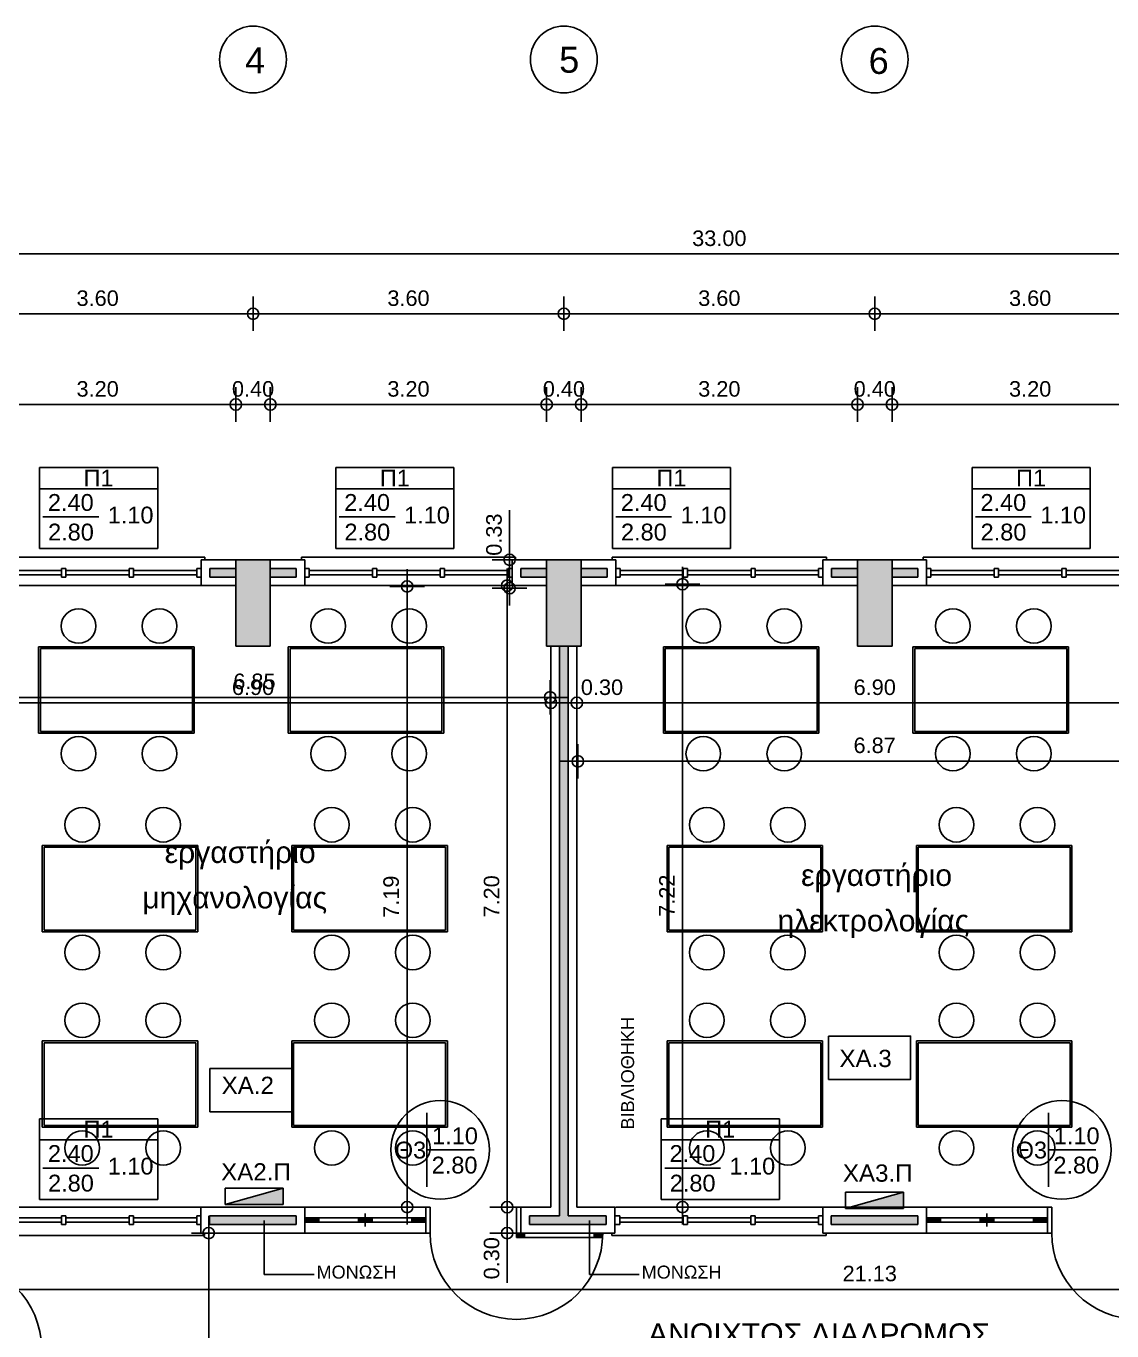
# Model space of a CAD drawing. Header units: metres. Extents: x -11 to 85, y -301 to 135.
# Drawn here: x 23.25 to 35.82, y -107.54 to -92.43 of the extents above; entities that cross this region are included whole.
import ezdxf

# ---------------------------------------------------------------- set-up
doc = ezdxf.new("R2010")
doc.units = ezdxf.units.M
doc.header["$LTSCALE"] = 0.036
doc.header["$PDMODE"] = 2
for name, color, linetype in [('arxitek aorofos', 252, 'Continuous'), ('DIMBLK', 252, 'Continuous'), ('electext', 20, 'Continuous'), ('HLEK-SYMBOL', 3, 'Continuous'), ('HLEK_FL001_SYMBOLS', 230, 'Continuous'), ('Parathira', 252, 'Continuous')]:
    doc.layers.add(name, color=color, linetype=linetype)
doc.styles.add('COMU-N', font='arial.ttf')
doc.styles.get("Standard").update_dxf_attribs({"font": 'arial.ttf'})
doc.styles.add('W4MS2', font='W4MS2.shx')
doc.dimstyles.new('CADWDOT', dxfattribs={"dimscale": 0.1, "dimtxt": 1.8, "dimasz": 0.08, "dimexe": 2, "dimexo": 0, "dimgap": 0.09, "dimtad": 0, "dimrnd": 0.001, "dimzin": 0, "dimdsep": 46, "dimtxsty": 'Standard', "dimblk1": 'ARTDIM', "dimblk2": 'ARTDIM', "dimsah": 1, "dimcen": 0.09, "dimdle": 0.05, "dimse1": 1, "dimse2": 1, "dimadec": 0, "dimazin": 0, "dimtfac": 1, "dimtmove": 0, "dimatfit": 3, "dimldrblk": 'ARTDIM', "dimfxl": 2, "dimtvp": 0.9999, "dimtolj": 1, "dimtzin": 0, "dimarcsym": 0})

# ---------------------------------------------------------------- blocks, each defined once
blk = doc.blocks.new('A$C52D13D70')
at = {"layer": 'Parathira'}
for p, q in [((-0.33, 0.04), (-0.33, -2.44)), ((-0.3, 0.04), (-0.33, 0.04)), ((-0.1, 0), (-0.2, 0)), ((-0.2, 0), (-0.2, -0.05)), ((-0.1, -0.05), (-0.1, 0)), ((0, 0), (0, -2.4)), ((-0.2, -0.05), (-0.1, -0.05)), ((-0.175, -0.05), (-0.175, -0.783)), ((-0.125, -0.05), (-0.125, -0.783)), ((-0.1, -0.783), (-0.2, -0.783)), ((-0.2, -0.783), (-0.2, -0.833)), ((-0.2, -0.833), (-0.1, -0.833)), ((-0.175, -0.833), (-0.175, -1.567)), ((-0.125, -0.833), (-0.125, -1.567)), ((-0.1, -0.833), (-0.1, -0.783)), ((-0.1, -1.567), (-0.2, -1.567)), ((-0.2, -1.567), (-0.2, -1.617)), ((-0.2, -1.617), (-0.1, -1.617)), ((-0.175, -1.617), (-0.175, -2.35)), ((-0.125, -1.617), (-0.125, -2.35)), ((-0.1, -1.617), (-0.1, -1.567)), ((-0.1, -2.35), (-0.2, -2.35)), ((-0.2, -2.35), (-0.2, -2.4)), ((-0.2, -2.4), (-0.1, -2.4)), ((-0.1, -2.4), (-0.1, -2.35)), ((-0.33, -2.44), (-0.3, -2.44))]:
    blk.add_line(p, q, dxfattribs=at)
blk = doc.blocks.new('A$C14EC32DB')
for p, q in [((0.3, 2.44), (0.33, 2.44)), ((0.33, 2.44), (0.33, -0.04)), ((0, 2.4), (0, 0)), ((0.1, 2.4), (0.1, 2.35)), ((0.1, 2.35), (0.2, 2.35)), ((0.125, 2.35), (0.125, 1.617)), ((0.175, 2.35), (0.175, 1.617)), ((0.2, 2.35), (0.2, 2.4)), ((0.1, 1.617), (0.1, 1.567)), ((0.2, 1.617), (0.1, 1.617)), ((0.1, 1.567), (0.2, 1.567)), ((0.125, 1.567), (0.125, 0.833)), ((0.175, 1.567), (0.175, 0.833)), ((0.2, 1.567), (0.2, 1.617)), ((0.1, 0.833), (0.1, 0.783)), ((0.2, 0.833), (0.1, 0.833)), ((0.1, 0.783), (0.2, 0.783)), ((0.125, 0.783), (0.125, 0.05)), ((0.175, 0.783), (0.175, 0.05)), ((0.2, 0.783), (0.2, 0.833)), ((0.1, 0.05), (0.1, 0)), ((0.2, 0.05), (0.1, 0.05)), ((0.2, 0), (0.2, 0.05)), ((0.3, -0.04), (0.33, -0.04))]:
    blk.add_line(p, q)
blk = doc.blocks.new('ARTDIM')
at = {"layer": 'DIMBLK'}
for p, q in [((0, -24.9975), (0, 24.9975)), ((-24.9975, 0), (24.9975, 0))]:
    blk.add_line(p, q, dxfattribs=at)
blk.add_circle((0, 0), 8.25, dxfattribs=at)
blk = doc.blocks.new('*D978')
at = {"layer": 'arxitek aorofos', "color": 0, "lineweight": -2}
blk.add_line((22.282, -95.757), (25.866, -95.757), dxfattribs=at)
at = {"layer": 'Defpoints', "color": 0, "transparency": 16777216}
for p in [(22.274, -92.48), (25.874, -95.757), (25.874, -95.757)]:
    blk.add_point(p, dxfattribs=at)
at = {"layer": 'arxitek aorofos', "color": 0, "lineweight": -2, "xscale": 0.008, "yscale": 0.008, "zscale": 0.008, "rotation": 180}
blk.add_blockref('ARTDIM', (22.274, -95.757), dxfattribs=at)
at = {"layer": 'arxitek aorofos', "color": 0, "lineweight": -2, "xscale": 0.008, "yscale": 0.008, "zscale": 0.008}
blk.add_blockref('ARTDIM', (25.874, -95.757), dxfattribs=at)
at = {"layer": 'arxitek aorofos', "color": 0, "insert": (24.074, -95.578), "char_height": 0.18, "attachment_point": 5}
blk.add_mtext('\\A1;3.60', dxfattribs=at)
blk = doc.blocks.new('*D979')
at = {"layer": 'arxitek aorofos', "color": 0, "lineweight": -2}
blk.add_line((25.882, -95.757), (29.466, -95.757), dxfattribs=at)
at = {"layer": 'Defpoints', "color": 0, "transparency": 16777216}
for p in [(29.474, -92.48), (25.874, -95.757), (29.474, -95.757)]:
    blk.add_point(p, dxfattribs=at)
at = {"layer": 'arxitek aorofos', "color": 0, "lineweight": -2, "xscale": 0.008, "yscale": 0.008, "zscale": 0.008, "rotation": 180}
blk.add_blockref('ARTDIM', (25.874, -95.757), dxfattribs=at)
at = {"layer": 'arxitek aorofos', "color": 0, "lineweight": -2, "xscale": 0.008, "yscale": 0.008, "zscale": 0.008}
blk.add_blockref('ARTDIM', (29.474, -95.757), dxfattribs=at)
at = {"layer": 'arxitek aorofos', "color": 0, "insert": (27.674, -95.578), "char_height": 0.18, "attachment_point": 5}
blk.add_mtext('\\A1;3.60', dxfattribs=at)
blk = doc.blocks.new('*D980')
at = {"layer": 'arxitek aorofos', "color": 0, "lineweight": -2}
blk.add_line((29.482, -95.757), (33.066, -95.757), dxfattribs=at)
at = {"layer": 'Defpoints', "color": 0, "transparency": 16777216}
for p in [(29.474, -92.48), (33.074, -92.48), (33.074, -95.757)]:
    blk.add_point(p, dxfattribs=at)
at = {"layer": 'arxitek aorofos', "color": 0, "lineweight": -2, "xscale": 0.008, "yscale": 0.008, "zscale": 0.008, "rotation": 180}
blk.add_blockref('ARTDIM', (29.474, -95.757), dxfattribs=at)
at = {"layer": 'arxitek aorofos', "color": 0, "lineweight": -2, "xscale": 0.008, "yscale": 0.008, "zscale": 0.008}
blk.add_blockref('ARTDIM', (33.074, -95.757), dxfattribs=at)
at = {"layer": 'arxitek aorofos', "color": 0, "insert": (31.274, -95.578), "char_height": 0.18, "attachment_point": 5}
blk.add_mtext('\\A1;3.60', dxfattribs=at)
blk = doc.blocks.new('*D981')
at = {"layer": 'arxitek aorofos', "color": 0, "lineweight": -2}
blk.add_line((33.082, -95.757), (36.666, -95.757), dxfattribs=at)
at = {"layer": 'Defpoints', "color": 0, "transparency": 16777216}
for p in [(33.074, -92.48), (36.674, -92.48), (36.674, -95.757)]:
    blk.add_point(p, dxfattribs=at)
at = {"layer": 'arxitek aorofos', "color": 0, "lineweight": -2, "xscale": 0.008, "yscale": 0.008, "zscale": 0.008, "rotation": 180}
blk.add_blockref('ARTDIM', (33.074, -95.757), dxfattribs=at)
at = {"layer": 'arxitek aorofos', "color": 0, "lineweight": -2, "xscale": 0.008, "yscale": 0.008, "zscale": 0.008}
blk.add_blockref('ARTDIM', (36.674, -95.757), dxfattribs=at)
at = {"layer": 'arxitek aorofos', "color": 0, "insert": (34.874, -95.578), "char_height": 0.18, "attachment_point": 5}
blk.add_mtext('\\A1;3.60', dxfattribs=at)
blk = doc.blocks.new('*D987')
at = {"layer": 'arxitek aorofos', "color": 0, "lineweight": -2}
blk.add_line((14.782, -95.064), (47.766, -95.064), dxfattribs=at)
at = {"layer": 'Defpoints', "color": 0, "transparency": 16777216}
for p in [(47.774, -95.064), (14.774, -96.246), (47.774, -96.246)]:
    blk.add_point(p, dxfattribs=at)
at = {"layer": 'arxitek aorofos', "color": 0, "lineweight": -2, "xscale": 0.008, "yscale": 0.008, "zscale": 0.008, "rotation": 180}
blk.add_blockref('ARTDIM', (14.774, -95.064), dxfattribs=at)
at = {"layer": 'arxitek aorofos', "color": 0, "lineweight": -2, "xscale": 0.008, "yscale": 0.008, "zscale": 0.008}
blk.add_blockref('ARTDIM', (47.774, -95.064), dxfattribs=at)
at = {"layer": 'arxitek aorofos', "color": 0, "insert": (31.274, -94.884), "char_height": 0.18, "attachment_point": 5}
blk.add_mtext('\\A1;33.00', dxfattribs=at)
blk = doc.blocks.new('*D991')
at = {"layer": 'arxitek aorofos', "color": 0, "lineweight": -2}
blk.add_line((22.482, -96.809), (25.666, -96.809), dxfattribs=at)
at = {"layer": 'Defpoints', "color": 0, "transparency": 16777216}
for p in [(25.674, -96.809), (22.474, -97.888), (25.674, -97.888)]:
    blk.add_point(p, dxfattribs=at)
at = {"layer": 'arxitek aorofos', "color": 0, "lineweight": -2, "xscale": 0.008, "yscale": 0.008, "zscale": 0.008, "rotation": 180}
blk.add_blockref('ARTDIM', (22.474, -96.809), dxfattribs=at)
at = {"layer": 'arxitek aorofos', "color": 0, "lineweight": -2, "xscale": 0.008, "yscale": 0.008, "zscale": 0.008}
blk.add_blockref('ARTDIM', (25.674, -96.809), dxfattribs=at)
at = {"layer": 'arxitek aorofos', "color": 0, "insert": (24.074, -96.629), "char_height": 0.18, "attachment_point": 5}
blk.add_mtext('\\A1;3.20', dxfattribs=at)
blk = doc.blocks.new('*D992')
at = {"layer": 'arxitek aorofos', "color": 0, "lineweight": -2}
blk.add_line((25.682, -96.809), (26.066, -96.809), dxfattribs=at)
at = {"layer": 'Defpoints', "color": 0, "transparency": 16777216}
for p in [(26.074, -96.809), (25.674, -97.888), (26.074, -97.888)]:
    blk.add_point(p, dxfattribs=at)
at = {"layer": 'arxitek aorofos', "color": 0, "lineweight": -2, "xscale": 0.008, "yscale": 0.008, "zscale": 0.008, "rotation": 180}
blk.add_blockref('ARTDIM', (25.674, -96.809), dxfattribs=at)
at = {"layer": 'arxitek aorofos', "color": 0, "lineweight": -2, "xscale": 0.008, "yscale": 0.008, "zscale": 0.008}
blk.add_blockref('ARTDIM', (26.074, -96.809), dxfattribs=at)
at = {"layer": 'arxitek aorofos', "color": 0, "insert": (25.874, -96.629), "char_height": 0.18, "attachment_point": 5}
blk.add_mtext('\\A1;0.40', dxfattribs=at)
blk = doc.blocks.new('*D993')
at = {"layer": 'arxitek aorofos', "color": 0, "lineweight": -2}
blk.add_line((26.082, -96.809), (29.266, -96.809), dxfattribs=at)
at = {"layer": 'Defpoints', "color": 0, "transparency": 16777216}
for p in [(29.274, -96.809), (26.074, -97.888), (29.274, -97.888)]:
    blk.add_point(p, dxfattribs=at)
at = {"layer": 'arxitek aorofos', "color": 0, "lineweight": -2, "xscale": 0.008, "yscale": 0.008, "zscale": 0.008, "rotation": 180}
blk.add_blockref('ARTDIM', (26.074, -96.809), dxfattribs=at)
at = {"layer": 'arxitek aorofos', "color": 0, "lineweight": -2, "xscale": 0.008, "yscale": 0.008, "zscale": 0.008}
blk.add_blockref('ARTDIM', (29.274, -96.809), dxfattribs=at)
at = {"layer": 'arxitek aorofos', "color": 0, "insert": (27.674, -96.629), "char_height": 0.18, "attachment_point": 5}
blk.add_mtext('\\A1;3.20', dxfattribs=at)
blk = doc.blocks.new('*D994')
at = {"layer": 'arxitek aorofos', "color": 0, "lineweight": -2}
blk.add_line((29.282, -96.809), (29.666, -96.809), dxfattribs=at)
at = {"layer": 'Defpoints', "color": 0, "transparency": 16777216}
for p in [(29.674, -96.809), (29.274, -97.888), (29.674, -97.888)]:
    blk.add_point(p, dxfattribs=at)
at = {"layer": 'arxitek aorofos', "color": 0, "lineweight": -2, "xscale": 0.008, "yscale": 0.008, "zscale": 0.008, "rotation": 180}
blk.add_blockref('ARTDIM', (29.274, -96.809), dxfattribs=at)
at = {"layer": 'arxitek aorofos', "color": 0, "lineweight": -2, "xscale": 0.008, "yscale": 0.008, "zscale": 0.008}
blk.add_blockref('ARTDIM', (29.674, -96.809), dxfattribs=at)
at = {"layer": 'arxitek aorofos', "color": 0, "insert": (29.474, -96.629), "char_height": 0.18, "attachment_point": 5}
blk.add_mtext('\\A1;0.40', dxfattribs=at)
blk = doc.blocks.new('*D995')
at = {"layer": 'arxitek aorofos', "color": 0, "lineweight": -2}
blk.add_line((29.682, -96.809), (32.866, -96.809), dxfattribs=at)
at = {"layer": 'Defpoints', "color": 0, "transparency": 16777216}
for p in [(32.874, -96.809), (29.674, -97.888), (32.874, -97.888)]:
    blk.add_point(p, dxfattribs=at)
at = {"layer": 'arxitek aorofos', "color": 0, "lineweight": -2, "xscale": 0.008, "yscale": 0.008, "zscale": 0.008, "rotation": 180}
blk.add_blockref('ARTDIM', (29.674, -96.809), dxfattribs=at)
at = {"layer": 'arxitek aorofos', "color": 0, "lineweight": -2, "xscale": 0.008, "yscale": 0.008, "zscale": 0.008}
blk.add_blockref('ARTDIM', (32.874, -96.809), dxfattribs=at)
at = {"layer": 'arxitek aorofos', "color": 0, "insert": (31.274, -96.629), "char_height": 0.18, "attachment_point": 5}
blk.add_mtext('\\A1;3.20', dxfattribs=at)
blk = doc.blocks.new('*D996')
at = {"layer": 'arxitek aorofos', "color": 0, "lineweight": -2}
blk.add_line((32.882, -96.809), (33.266, -96.809), dxfattribs=at)
at = {"layer": 'Defpoints', "color": 0, "transparency": 16777216}
for p in [(33.274, -96.809), (32.874, -97.888), (33.274, -97.888)]:
    blk.add_point(p, dxfattribs=at)
at = {"layer": 'arxitek aorofos', "color": 0, "lineweight": -2, "xscale": 0.008, "yscale": 0.008, "zscale": 0.008, "rotation": 180}
blk.add_blockref('ARTDIM', (32.874, -96.809), dxfattribs=at)
at = {"layer": 'arxitek aorofos', "color": 0, "lineweight": -2, "xscale": 0.008, "yscale": 0.008, "zscale": 0.008}
blk.add_blockref('ARTDIM', (33.274, -96.809), dxfattribs=at)
at = {"layer": 'arxitek aorofos', "color": 0, "insert": (33.074, -96.629), "char_height": 0.18, "attachment_point": 5}
blk.add_mtext('\\A1;0.40', dxfattribs=at)
blk = doc.blocks.new('*D997')
at = {"layer": 'arxitek aorofos', "color": 0, "lineweight": -2}
blk.add_line((33.282, -96.809), (36.466, -96.809), dxfattribs=at)
at = {"layer": 'Defpoints', "color": 0, "transparency": 16777216}
for p in [(36.474, -96.809), (33.274, -97.888), (36.474, -97.888)]:
    blk.add_point(p, dxfattribs=at)
at = {"layer": 'arxitek aorofos', "color": 0, "lineweight": -2, "xscale": 0.008, "yscale": 0.008, "zscale": 0.008, "rotation": 180}
blk.add_blockref('ARTDIM', (33.274, -96.809), dxfattribs=at)
at = {"layer": 'arxitek aorofos', "color": 0, "lineweight": -2, "xscale": 0.008, "yscale": 0.008, "zscale": 0.008}
blk.add_blockref('ARTDIM', (36.474, -96.809), dxfattribs=at)
at = {"layer": 'arxitek aorofos', "color": 0, "insert": (34.874, -96.629), "char_height": 0.18, "attachment_point": 5}
blk.add_mtext('\\A1;3.20', dxfattribs=at)
blk = doc.blocks.new('*D1089')
at = {"layer": 'arxitek aorofos', "color": 0, "lineweight": -2}
blk.add_line((22.432, -100.265), (29.316, -100.265), dxfattribs=at)
at = {"layer": 'Defpoints', "color": 0, "transparency": 16777216}
for p in [(22.424, -99.607), (29.324, -99.607), (29.324, -100.265)]:
    blk.add_point(p, dxfattribs=at)
at = {"layer": 'arxitek aorofos', "color": 0, "lineweight": -2, "xscale": 0.008, "yscale": 0.008, "zscale": 0.008, "rotation": 180}
blk.add_blockref('ARTDIM', (22.424, -100.265), dxfattribs=at)
at = {"layer": 'arxitek aorofos', "color": 0, "lineweight": -2, "xscale": 0.008, "yscale": 0.008, "zscale": 0.008}
blk.add_blockref('ARTDIM', (29.324, -100.265), dxfattribs=at)
at = {"layer": 'arxitek aorofos', "color": 0, "insert": (25.874, -100.085), "char_height": 0.18, "attachment_point": 5}
blk.add_mtext('\\A1;6.90', dxfattribs=at)
blk = doc.blocks.new('*D1090')
at = {"layer": 'arxitek aorofos', "color": 0, "lineweight": -2}
for p, q in [((29.332, -100.265), (29.616, -100.265)), ((29.624, -100.265), (30.198, -100.265))]:
    blk.add_line(p, q, dxfattribs=at)
at = {"layer": 'Defpoints', "color": 0, "transparency": 16777216}
for p in [(29.324, -99.607), (29.624, -99.607), (29.624, -100.265)]:
    blk.add_point(p, dxfattribs=at)
at = {"layer": 'arxitek aorofos', "color": 0, "lineweight": -2, "xscale": 0.008, "yscale": 0.008, "zscale": 0.008, "rotation": 180}
blk.add_blockref('ARTDIM', (29.324, -100.265), dxfattribs=at)
at = {"layer": 'arxitek aorofos', "color": 0, "lineweight": -2, "xscale": 0.008, "yscale": 0.008, "zscale": 0.008}
blk.add_blockref('ARTDIM', (29.624, -100.265), dxfattribs=at)
at = {"layer": 'arxitek aorofos', "color": 0, "insert": (29.915, -100.085), "char_height": 0.18, "attachment_point": 5}
blk.add_mtext('\\A1;0.30', dxfattribs=at)
blk = doc.blocks.new('*D1091')
at = {"layer": 'arxitek aorofos', "color": 0, "lineweight": -2}
blk.add_line((29.632, -100.265), (36.516, -100.265), dxfattribs=at)
at = {"layer": 'Defpoints', "color": 0, "transparency": 16777216}
for p in [(29.624, -99.607), (36.524, -99.607), (36.524, -100.265)]:
    blk.add_point(p, dxfattribs=at)
at = {"layer": 'arxitek aorofos', "color": 0, "lineweight": -2, "xscale": 0.008, "yscale": 0.008, "zscale": 0.008, "rotation": 180}
blk.add_blockref('ARTDIM', (29.624, -100.265), dxfattribs=at)
at = {"layer": 'arxitek aorofos', "color": 0, "lineweight": -2, "xscale": 0.008, "yscale": 0.008, "zscale": 0.008}
blk.add_blockref('ARTDIM', (36.524, -100.265), dxfattribs=at)
at = {"layer": 'arxitek aorofos', "color": 0, "insert": (33.074, -100.085), "char_height": 0.18, "attachment_point": 5}
blk.add_mtext('\\A1;6.90', dxfattribs=at)
blk = doc.blocks.new('*D1118')
at = {"layer": 'arxitek aorofos', "color": 0, "lineweight": -2}
for p, q in [((28.845, -98.607), (28.845, -98.033)), ((28.845, -98.928), (28.845, -98.615))]:
    blk.add_line(p, q, dxfattribs=at)
at = {"layer": 'Defpoints', "color": 0, "transparency": 16777216}
for p in [(26.074, -98.607), (28.845, -98.607), (26.074, -98.936)]:
    blk.add_point(p, dxfattribs=at)
at = {"layer": 'arxitek aorofos', "color": 0, "lineweight": -2, "xscale": 0.008, "yscale": 0.008, "zscale": 0.008}
for p, rotation in [((28.845, -98.607), 90), ((28.845, -98.936), 270)]:
    blk.add_blockref('ARTDIM', p, dxfattribs=dict(at, rotation=rotation))
at = {"layer": 'arxitek aorofos', "color": 0, "insert": (28.665, -98.316), "char_height": 0.18, "attachment_point": 5, "rotation": 90}
blk.add_mtext('\\A1;0.33', dxfattribs=at)
blk = doc.blocks.new('*D1119')
at = {"layer": 'arxitek aorofos', "color": 0, "lineweight": -2}
blk.add_line((28.817, -98.915), (28.817, -106.099), dxfattribs=at)
at = {"layer": 'Defpoints', "color": 0, "transparency": 16777216}
for p in [(29.274, -98.907), (28.817, -106.107), (29.324, -106.107)]:
    blk.add_point(p, dxfattribs=at)
at = {"layer": 'arxitek aorofos', "color": 0, "lineweight": -2, "xscale": 0.008, "yscale": 0.008, "zscale": 0.008}
for p, rotation in [((28.817, -98.907), 90), ((28.817, -106.107), 270)]:
    blk.add_blockref('ARTDIM', p, dxfattribs=dict(at, rotation=rotation))
at = {"layer": 'arxitek aorofos', "color": 0, "insert": (28.637, -102.507), "char_height": 0.18, "attachment_point": 5, "rotation": 90}
blk.add_mtext('\\A1;7.20', dxfattribs=at)
blk = doc.blocks.new('*D1120')
at = {"layer": 'arxitek aorofos', "color": 0, "lineweight": -2}
for p, q in [((28.817, -106.115), (28.817, -106.399)), ((28.817, -106.407), (28.817, -106.982))]:
    blk.add_line(p, q, dxfattribs=at)
at = {"layer": 'Defpoints', "color": 0, "transparency": 16777216}
for p in [(27.874, -106.107), (27.874, -106.407), (28.817, -106.407)]:
    blk.add_point(p, dxfattribs=at)
at = {"layer": 'arxitek aorofos', "color": 0, "lineweight": -2, "xscale": 0.008, "yscale": 0.008, "zscale": 0.008}
for p, rotation in [((28.817, -106.107), 90), ((28.817, -106.407), 270)]:
    blk.add_blockref('ARTDIM', p, dxfattribs=dict(at, rotation=rotation))
at = {"layer": 'arxitek aorofos', "color": 0, "insert": (28.637, -106.699), "char_height": 0.18, "attachment_point": 5, "rotation": 90}
blk.add_mtext('\\A1;0.30', dxfattribs=at)
blk = doc.blocks.new('*D1142')
at = {"layer": 'arxitek aorofos', "color": 0, "lineweight": -2}
blk.add_line((25.36, -109.399), (25.36, -106.415), dxfattribs=at)
at = {"layer": 'Defpoints', "color": 0, "transparency": 16777216}
for p in [(25.36, -106.407), (25.574, -106.407), (25.574, -109.407)]:
    blk.add_point(p, dxfattribs=at)
at = {"layer": 'arxitek aorofos', "color": 0, "lineweight": -2, "xscale": 0.008, "yscale": 0.008, "zscale": 0.008}
for p, rotation in [((25.36, -106.407), 90), ((25.36, -109.407), 270)]:
    blk.add_blockref('ARTDIM', p, dxfattribs=dict(at, rotation=rotation))
at = {"layer": 'arxitek aorofos', "color": 0, "insert": (25.18, -107.907), "char_height": 0.18, "attachment_point": 5, "rotation": 90}
blk.add_mtext('\\A1;3.00', dxfattribs=at)
blk = doc.blocks.new('thranio erga 2')
at = {"layer": 'arxitek aorofos'}
for p, q in [((-8.962, 41.375), (-8.962, 40.375)), ((-7.162, 41.375), (-8.962, 41.375)), ((-8.942, 41.355), (-8.942, 40.395)), ((-7.182, 41.355), (-8.942, 41.355)), ((-7.182, 40.395), (-7.182, 41.355)), ((-7.162, 40.375), (-7.162, 41.375)), ((-8.962, 40.375), (-7.162, 40.375)), ((-8.942, 40.395), (-7.182, 40.395))]:
    blk.add_line(p, q, dxfattribs=at)
for centre in [(-8.5, 41.615), (-7.562, 41.615), (-8.5, 40.136), (-7.562, 40.136)]:
    blk.add_circle(centre, 0.2, dxfattribs=at)
blk = doc.blocks.new('gJ6_a28')
at = {"layer": 'HLEK-SYMBOL', "color": 0, "linetype": 'Continuous'}
for p, q in [((-0.67, 0), (-0.67, 0.19)), ((-0.67, 0.19), (0, 0.19)), ((-0.67, 0), (0, 0.19)), ((0, 0.19), (0, 0)), ((-0.67, 0), (0, 0))]:
    blk.add_line(p, q, dxfattribs=at)
at = {"layer": 'HLEK-SYMBOL', "color": 0}
blk.add_solid([(-0.67, 0.19), (0, 0.19), (-0.67, 0)], dxfattribs=at)
at = {"layer": 'HLEK-SYMBOL', "color": 0, "style": 'W4MS2', "flags": 8}
blk.add_attdef('NODE_NUMBER', (0.018, 0.091), '', height=0.1, dxfattribs=at)
blk.add_attdef('NODE_NUMBER', (0.018, 0.091), '', height=0.1, dxfattribs=at)
blk = doc.blocks.new('*D1877')
at = {"layer": 'Defpoints', "color": 0, "transparency": 16777216}
for p in [(22.465, -100.151), (29.314, -100.151), (29.314, -100.201)]:
    blk.add_point(p, dxfattribs=at)
at = {"layer": 'HLEK_FL001_SYMBOLS', "color": 0, "lineweight": -2, "transparency": 16777216}
blk.add_line((22.473, -100.201), (29.306, -100.201), dxfattribs=at)
at = {"layer": 'HLEK_FL001_SYMBOLS', "color": 0, "lineweight": -2, "transparency": 16777216, "xscale": 0.008, "yscale": 0.008, "zscale": 0.008, "rotation": 180}
blk.add_blockref('ARTDIM', (22.465, -100.201), dxfattribs=at)
at = {"layer": 'HLEK_FL001_SYMBOLS', "color": 0, "lineweight": -2, "transparency": 16777216, "xscale": 0.008, "yscale": 0.008, "zscale": 0.008}
blk.add_blockref('ARTDIM', (29.314, -100.201), dxfattribs=at)
at = {"layer": 'HLEK_FL001_SYMBOLS', "color": 0, "transparency": 16777216, "insert": (25.89, -100.017), "char_height": 0.18, "attachment_point": 5}
blk.add_mtext('\\A1;6.85', dxfattribs=at)
blk = doc.blocks.new('*D1878')
at = {"layer": 'Defpoints', "color": 0, "transparency": 16777216}
for p in [(27.485, -98.916), (27.485, -106.106), (27.658, -106.106)]:
    blk.add_point(p, dxfattribs=at)
at = {"layer": 'HLEK_FL001_SYMBOLS', "color": 0, "lineweight": -2, "transparency": 16777216}
blk.add_line((27.658, -98.924), (27.658, -106.098), dxfattribs=at)
at = {"layer": 'HLEK_FL001_SYMBOLS', "color": 0, "lineweight": -2, "transparency": 16777216, "xscale": 0.008, "yscale": 0.008, "zscale": 0.008}
for p, rotation in [((27.658, -98.916), 90), ((27.658, -106.106), 270)]:
    blk.add_blockref('ARTDIM', p, dxfattribs=dict(at, rotation=rotation))
at = {"layer": 'HLEK_FL001_SYMBOLS', "color": 0, "transparency": 16777216, "insert": (27.474, -102.511), "char_height": 0.18, "attachment_point": 5, "rotation": 90}
blk.add_mtext('\\A1;7.19', dxfattribs=at)
blk = doc.blocks.new('*D1879')
at = {"layer": 'Defpoints', "color": 0, "transparency": 16777216}
for p in [(29.636, -100.522), (36.51, -100.522), (36.51, -100.942)]:
    blk.add_point(p, dxfattribs=at)
at = {"layer": 'HLEK_FL001_SYMBOLS', "color": 0, "lineweight": -2, "transparency": 16777216}
blk.add_line((29.644, -100.942), (36.502, -100.942), dxfattribs=at)
at = {"layer": 'HLEK_FL001_SYMBOLS', "color": 0, "lineweight": -2, "transparency": 16777216, "xscale": 0.008, "yscale": 0.008, "zscale": 0.008, "rotation": 180}
blk.add_blockref('ARTDIM', (29.636, -100.942), dxfattribs=at)
at = {"layer": 'HLEK_FL001_SYMBOLS', "color": 0, "lineweight": -2, "transparency": 16777216, "xscale": 0.008, "yscale": 0.008, "zscale": 0.008}
blk.add_blockref('ARTDIM', (36.51, -100.942), dxfattribs=at)
at = {"layer": 'HLEK_FL001_SYMBOLS', "color": 0, "transparency": 16777216, "insert": (33.073, -100.758), "char_height": 0.18, "attachment_point": 5}
blk.add_mtext('\\A1;6.87', dxfattribs=at)
blk = doc.blocks.new('*D1880')
at = {"layer": 'Defpoints', "color": 0, "transparency": 16777216}
for p in [(30.872, -98.891), (30.847, -106.106), (30.872, -106.106)]:
    blk.add_point(p, dxfattribs=at)
at = {"layer": 'HLEK_FL001_SYMBOLS', "color": 0, "lineweight": -2, "transparency": 16777216}
blk.add_line((30.847, -98.899), (30.847, -106.098), dxfattribs=at)
at = {"layer": 'HLEK_FL001_SYMBOLS', "color": 0, "lineweight": -2, "transparency": 16777216, "xscale": 0.008, "yscale": 0.008, "zscale": 0.008}
for p, rotation in [((30.847, -98.891), 90), ((30.847, -106.106), 270)]:
    blk.add_blockref('ARTDIM', p, dxfattribs=dict(at, rotation=rotation))
at = {"layer": 'HLEK_FL001_SYMBOLS', "color": 0, "transparency": 16777216, "insert": (30.667, -102.499), "char_height": 0.18, "attachment_point": 5, "rotation": 90}
blk.add_mtext('\\A1;7.22', dxfattribs=at)
blk = doc.blocks.new('*D1897')
at = {"layer": 'Defpoints', "color": 0, "transparency": 16777216}
for p in [(22.449, -106.69), (43.582, -106.69), (43.582, -107.061)]:
    blk.add_point(p, dxfattribs=at)
at = {"layer": 'HLEK_FL001_SYMBOLS', "color": 0, "lineweight": -2, "transparency": 16777216}
blk.add_line((22.457, -107.061), (43.574, -107.061), dxfattribs=at)
at = {"layer": 'HLEK_FL001_SYMBOLS', "color": 0, "lineweight": -2, "transparency": 16777216, "xscale": 0.008, "yscale": 0.008, "zscale": 0.008, "rotation": 180}
blk.add_blockref('ARTDIM', (22.449, -107.061), dxfattribs=at)
at = {"layer": 'HLEK_FL001_SYMBOLS', "color": 0, "lineweight": -2, "transparency": 16777216, "xscale": 0.008, "yscale": 0.008, "zscale": 0.008}
blk.add_blockref('ARTDIM', (43.582, -107.061), dxfattribs=at)
at = {"layer": 'HLEK_FL001_SYMBOLS', "color": 0, "transparency": 16777216, "insert": (33.016, -106.877), "char_height": 0.18, "attachment_point": 5}
blk.add_mtext('\\A1;21.13', dxfattribs=at)

msp = doc.modelspace()

# ---------------------------------------------------------------- hatches: boundary and pattern name
at = {"layer": 'arxitek aorofos'}
for points in [[(26.074, -98.607), (25.674, -98.607), (25.674, -99.607), (26.074, -99.607)], [(29.674, -98.607), (29.274, -98.607), (29.274, -99.607), (29.674, -99.607)], [(33.274, -98.607), (32.874, -98.607), (32.874, -99.607), (33.274, -99.607)], [(25.374, -98.707), (25.374, -98.807), (25.674, -98.807), (25.674, -98.707)], [(26.374, -98.707), (26.074, -98.707), (26.074, -98.807), (26.374, -98.807)], [(29.274, -98.807), (29.274, -98.707), (28.974, -98.707), (28.974, -98.807)], [(29.974, -98.707), (29.674, -98.707), (29.674, -98.807), (29.974, -98.807)], [(32.874, -98.807), (32.874, -98.707), (32.574, -98.707), (32.574, -98.807)], [(33.574, -98.807), (33.574, -98.707), (33.274, -98.707), (33.274, -98.807)], [(29.524, -99.607), (29.424, -99.607), (29.424, -106.207), (29.074, -106.207), (29.074, -106.307), (29.963, -106.307), (29.963, -106.207), (29.524, -106.207)], [(26.374, -106.207), (25.371, -106.207), (25.371, -106.307), (26.374, -106.307)], [(33.574, -106.307), (33.574, -106.207), (32.571, -106.207), (32.571, -106.307)]]:
    msp.add_hatch(color=256, dxfattribs=at).paths.add_polyline_path(points)

# ---------------------------------------------------------------- linework, layer by layer
for p, q in [((23.402, -98.477), (23.402, -97.54)), ((23.402, -97.54), (24.77, -97.54)), ((24.77, -97.54), (24.77, -98.477)), ((26.834, -98.477), (26.834, -97.54)), ((26.834, -97.54), (28.201, -97.54)), ((28.201, -97.54), (28.201, -98.477)), ((30.037, -98.477), (30.037, -97.54)), ((30.037, -97.54), (31.404, -97.54)), ((31.404, -97.54), (31.404, -98.477)), ((34.202, -98.477), (34.202, -97.54)), ((34.202, -97.54), (35.57, -97.54)), ((35.57, -97.54), (35.57, -98.477)), ((24.77, -97.786), (23.402, -97.786)), ((28.201, -97.786), (26.834, -97.786)), ((31.404, -97.786), (30.037, -97.786)), ((35.57, -97.786), (34.202, -97.786)), ((23.441, -98.111), (24.087, -98.111)), ((26.873, -98.111), (27.519, -98.111)), ((30.076, -98.111), (30.722, -98.111)), ((34.241, -98.111), (34.887, -98.111)), ((24.77, -98.477), (23.402, -98.477)), ((28.201, -98.477), (26.834, -98.477)), ((31.404, -98.477), (30.037, -98.477)), ((35.57, -98.477), (34.202, -98.477)), ((25.274, -98.607), (25.274, -98.907)), ((25.274, -98.607), (25.674, -98.607)), ((25.674, -98.607), (26.074, -98.607)), ((25.674, -98.607), (25.674, -99.607)), ((26.074, -98.607), (26.074, -99.607)), ((26.074, -98.607), (26.474, -98.607)), ((26.474, -98.607), (26.474, -98.907)), ((28.874, -98.607), (28.874, -98.907)), ((28.874, -98.607), (29.274, -98.607)), ((29.274, -98.607), (29.274, -99.607)), ((29.274, -98.607), (29.674, -98.607)), ((29.674, -98.607), (29.674, -99.607)), ((29.674, -98.607), (30.074, -98.607)), ((30.074, -98.607), (30.074, -98.907)), ((32.474, -98.607), (32.474, -98.907)), ((32.474, -98.607), (32.874, -98.607)), ((32.874, -98.607), (33.274, -98.607)), ((32.874, -98.607), (32.874, -99.607)), ((33.274, -98.607), (33.274, -99.607)), ((33.274, -98.607), (33.674, -98.607)), ((33.674, -98.607), (33.674, -98.907)), ((25.374, -98.707), (25.674, -98.707)), ((25.374, -98.707), (25.374, -98.807)), ((25.374, -98.807), (25.674, -98.807)), ((26.074, -98.707), (26.374, -98.707)), ((26.074, -98.807), (26.374, -98.807)), ((26.374, -98.707), (26.374, -98.807)), ((28.974, -98.707), (29.274, -98.707)), ((28.974, -98.707), (28.974, -98.807)), ((28.974, -98.807), (29.274, -98.807)), ((29.674, -98.707), (29.974, -98.707)), ((29.674, -98.807), (29.974, -98.807)), ((29.974, -98.707), (29.974, -98.807)), ((32.574, -98.707), (32.874, -98.707)), ((32.574, -98.707), (32.574, -98.807)), ((32.574, -98.807), (32.874, -98.807)), ((33.274, -98.707), (33.574, -98.707)), ((33.274, -98.807), (33.574, -98.807)), ((33.574, -98.707), (33.574, -98.807)), ((25.274, -98.907), (25.674, -98.907)), ((26.074, -98.907), (26.474, -98.907)), ((28.874, -98.907), (29.274, -98.907)), ((29.674, -98.907), (30.074, -98.907)), ((32.474, -98.907), (32.874, -98.907)), ((33.274, -98.907), (33.674, -98.907)), ((25.674, -99.607), (26.074, -99.607)), ((29.274, -99.607), (29.674, -99.607)), ((29.324, -99.607), (29.324, -106.107)), ((29.424, -99.607), (29.424, -106.207)), ((29.524, -99.607), (29.524, -106.207)), ((29.624, -99.607), (29.624, -106.107)), ((32.874, -99.607), (33.274, -99.607)), ((27.887, -105.015), (27.887, -105.873)), ((35.087, -105.015), (35.087, -105.873)), ((23.402, -106.02), (23.402, -105.082)), ((23.402, -105.082), (24.77, -105.082)), ((24.77, -105.082), (24.77, -106.02)), ((30.602, -106.02), (30.602, -105.082)), ((30.602, -105.082), (31.97, -105.082)), ((31.97, -105.082), (31.97, -106.02)), ((24.77, -105.328), (23.402, -105.328)), ((31.97, -105.328), (30.602, -105.328)), ((27.887, -105.444), (28.433, -105.444)), ((35.087, -105.444), (35.633, -105.444)), ((23.441, -105.654), (24.087, -105.654)), ((30.641, -105.654), (31.287, -105.654)), ((24.77, -106.02), (23.402, -106.02)), ((25.271, -106.107), (25.271, -106.407)), ((25.271, -106.107), (26.474, -106.107)), ((26.474, -106.107), (26.474, -106.407)), ((27.874, -106.107), (26.474, -106.107)), ((27.874, -106.107), (27.924, -106.107)), ((27.874, -106.107), (27.874, -106.407)), ((27.924, -106.107), (27.924, -106.407)), ((28.974, -106.107), (28.924, -106.107)), ((28.924, -106.107), (28.924, -106.407)), ((28.974, -106.107), (28.974, -106.407)), ((28.974, -106.107), (29.324, -106.107)), ((29.624, -106.107), (30.063, -106.107)), ((30.063, -106.107), (30.063, -106.407)), ((31.97, -106.02), (30.602, -106.02)), ((32.471, -106.107), (32.471, -106.407)), ((32.471, -106.107), (33.674, -106.107)), ((33.674, -106.107), (33.674, -106.407)), ((35.074, -106.107), (33.674, -106.107)), ((35.074, -106.107), (35.124, -106.107)), ((35.074, -106.107), (35.074, -106.407)), ((35.124, -106.107), (35.124, -106.407)), ((25.371, -106.207), (26.374, -106.207)), ((25.371, -106.207), (25.371, -106.307)), ((26.374, -106.207), (26.374, -106.307)), ((26.474, -106.232), (27.874, -106.232)), ((26.634, -106.242), (26.474, -106.242)), ((26.634, -106.252), (26.474, -106.252)), ((26.634, -106.282), (26.634, -106.232)), ((27.094, -106.282), (27.094, -106.232)), ((27.254, -106.242), (27.094, -106.242)), ((27.254, -106.252), (27.094, -106.252)), ((27.174, -106.332), (27.174, -106.182)), ((27.254, -106.282), (27.254, -106.232)), ((27.714, -106.282), (27.714, -106.232)), ((27.874, -106.242), (27.714, -106.242)), ((27.874, -106.252), (27.714, -106.252)), ((29.074, -106.207), (29.424, -106.207)), ((29.074, -106.207), (29.074, -106.307)), ((29.524, -106.207), (29.963, -106.207)), ((29.963, -106.207), (29.963, -106.307)), ((32.571, -106.207), (33.574, -106.207)), ((32.571, -106.207), (32.571, -106.307)), ((33.574, -106.207), (33.574, -106.307)), ((33.674, -106.232), (35.074, -106.232)), ((33.834, -106.242), (33.674, -106.242)), ((33.834, -106.252), (33.674, -106.252)), ((33.834, -106.282), (33.834, -106.232)), ((34.294, -106.282), (34.294, -106.232)), ((34.454, -106.242), (34.294, -106.242)), ((34.454, -106.252), (34.294, -106.252)), ((34.374, -106.332), (34.374, -106.182)), ((34.454, -106.282), (34.454, -106.232)), ((34.914, -106.282), (34.914, -106.232)), ((35.074, -106.242), (34.914, -106.242)), ((35.074, -106.252), (34.914, -106.252)), ((25.271, -106.407), (26.474, -106.407)), ((25.371, -106.307), (26.374, -106.307)), ((26.004, -106.888), (26.004, -106.263)), ((26.634, -106.262), (26.474, -106.262)), ((26.634, -106.272), (26.474, -106.272)), ((27.874, -106.282), (26.474, -106.282)), ((27.874, -106.407), (26.474, -106.407)), ((27.254, -106.262), (27.094, -106.262)), ((27.254, -106.272), (27.094, -106.272)), ((27.874, -106.262), (27.714, -106.262)), ((27.874, -106.272), (27.714, -106.272)), ((27.924, -106.407), (27.874, -106.407)), ((27.924, -106.407), (27.924, -106.357)), ((28.924, -106.407), (28.974, -106.407)), ((28.924, -106.407), (28.924, -106.457)), ((28.974, -106.407), (30.063, -106.407)), ((29.074, -106.307), (29.963, -106.307)), ((29.77, -106.888), (29.77, -106.263)), ((29.824, -106.457), (29.824, -106.407)), ((32.471, -106.407), (33.674, -106.407)), ((32.571, -106.307), (33.574, -106.307)), ((33.834, -106.262), (33.674, -106.262)), ((33.834, -106.272), (33.674, -106.272)), ((35.074, -106.282), (33.674, -106.282)), ((35.074, -106.407), (33.674, -106.407)), ((34.454, -106.262), (34.294, -106.262)), ((34.454, -106.272), (34.294, -106.272)), ((35.074, -106.262), (34.914, -106.262)), ((35.074, -106.272), (34.914, -106.272)), ((35.124, -106.407), (35.074, -106.407)), ((35.124, -106.407), (35.124, -106.357)), ((28.924, -106.417), (29.024, -106.417)), ((28.924, -106.427), (29.024, -106.427)), ((28.924, -106.437), (29.024, -106.437)), ((28.924, -106.447), (29.024, -106.447)), ((28.924, -106.457), (29.922, -106.457)), ((29.824, -106.417), (29.924, -106.417)), ((29.824, -106.427), (29.924, -106.427)), ((29.824, -106.437), (29.923, -106.437)), ((29.824, -106.447), (29.923, -106.447)), ((26.004, -106.888), (26.582, -106.888)), ((29.77, -106.888), (30.347, -106.888))]:
    msp.add_line(p, q, dxfattribs=at)
for centre, radius in [((25.874, -92.812), 0.387), ((29.474, -92.812), 0.387), ((33.074, -92.812), 0.387), ((28.041, -105.444), 0.571), ((35.241, -105.444), 0.571)]:
    msp.add_circle(centre, radius, dxfattribs=at)
for centre, start, end in [((28.924, -106.407), 180, 0), ((36.124, -106.407), 180, 0), ((22.424, -107.748), 270, 90)]:
    msp.add_arc(centre, 1, start, end, dxfattribs=at)
at = {"layer": 'electext'}
for points in [[(32.54, -104.125), (33.489, -104.125), (33.489, -104.627), (32.54, -104.627)], [(25.374, -104.501), (26.323, -104.501), (26.323, -105.002), (25.374, -105.002)]]:
    msp.add_lwpolyline(points, close=True, dxfattribs=at)

# ---------------------------------------------------------------- block references
at = {"layer": 'arxitek aorofos', "rotation": 270}
for name, p in [('A$C52D13D70', (25.274, -98.907)), ('A$C52D13D70', (28.874, -98.907)), ('A$C52D13D70', (32.474, -98.907)), ('A$C52D13D70', (36.074, -98.907)), ('A$C14EC32DB', (22.871, -106.107)), ('A$C14EC32DB', (30.071, -106.107))]:
    msp.add_blockref(name, p, dxfattribs=at)
at = {"layer": 'arxitek aorofos'}
for p in [(32.353, -140.99), (35.244, -140.99), (39.588, -140.99), (42.479, -140.99), (32.395, -143.292), (35.286, -143.292), (39.63, -143.292), (42.52, -143.292), (32.395, -145.557), (35.286, -145.557), (39.63, -145.557), (42.52, -145.557)]:
    msp.add_blockref('thranio erga 2', p, dxfattribs=at)
at = {"layer": 'HLEK_FL001_SYMBOLS', "rotation": 180}
for p in [(25.551, -105.885), (32.737, -105.932)]:
    msp.add_blockref('gJ6_a28', p, dxfattribs=at)

# ---------------------------------------------------------------- texts
at = {"layer": 'arxitek aorofos', "style": 'COMU-N'}
for s, height, p in [('4', 0.3, (25.781, -92.972)), ('5', 0.3, (29.419, -92.965)), ('6', 0.3, (33.003, -92.979)), ('Π1', 0.195, (23.91, -97.758)), ('Π1', 0.195, (27.342, -97.758)), ('Π1', 0.195, (30.545, -97.758)), ('Π1', 0.195, (34.71, -97.758)), ('2.40', 0.195, (23.498, -98.041)), ('2.40', 0.195, (26.93, -98.041)), ('2.40', 0.195, (30.133, -98.041)), ('2.40', 0.195, (34.298, -98.041)), ('1.10', 0.195, (24.191, -98.187)), ('1.10', 0.195, (27.623, -98.187)), ('1.10', 0.195, (30.826, -98.187)), ('1.10', 0.195, (34.991, -98.187)), ('2.80', 0.195, (23.5, -98.384)), ('2.80', 0.195, (26.932, -98.384)), ('2.80', 0.195, (30.135, -98.384)), ('2.80', 0.195, (34.3, -98.384)), ('εργαστήριο', 0.25, (24.85, -102.12)), ('εργαστήριο', 0.25, (32.221, -102.386)), ('μηχανολογίας', 0.25, (24.591, -102.646)), ('ηλεκτρολογίας', 0.25, (31.947, -102.912)), ('Π1', 0.195, (23.91, -105.301)), ('1.10', 0.195, (27.948, -105.378)), ('Π1', 0.195, (31.11, -105.301)), ('1.10', 0.195, (35.148, -105.378)), ('Θ3', 0.195, (27.516, -105.543)), ('Θ3', 0.195, (34.706, -105.543)), ('2.40', 0.195, (23.498, -105.583)), ('2.40', 0.195, (30.698, -105.583)), ('1.10', 0.195, (24.191, -105.729)), ('2.80', 0.195, (27.943, -105.717)), ('1.10', 0.195, (31.391, -105.729)), ('2.80', 0.195, (35.143, -105.717)), ('2.80', 0.195, (23.5, -105.926)), ('2.80', 0.195, (30.7, -105.926)), ('ΜΟΝΩΣΗ', 0.15, (26.609, -106.934)), ('ΜΟΝΩΣΗ', 0.15, (30.374, -106.934)), ('ΑΝΟΙΧΤΟΣ ΔΙΑΔΡΟΜΟΣ', 0.25, (30.447, -107.703))]:
    msp.add_text(s, height=height, dxfattribs=at).set_placement(p)
at = {"layer": 'arxitek aorofos', "linetype": 'Continuous'}
msp.add_text('ΒΙΒΛΙΟΘΗΚΗ', height=0.15, rotation=90, dxfattribs=at).set_placement((30.287, -105.208))
at = {"layer": 'electext', "style": 'COMU-N'}
for s, p in [('XA.3', (32.665, -104.484)), ('XA.2', (25.51, -104.796)), ('ΧΑ2.Π', (25.504, -105.798)), ('ΧΑ3.Π', (32.705, -105.812))]:
    msp.add_text(s, height=0.2, dxfattribs=at).set_placement(p)

# ---------------------------------------------------------------- dimensions: what is measured, and where the dimension line sits
at = {"layer": 'arxitek aorofos'}
for base, p1, p2, picture, middle in [((25.874, -95.757), (22.274, -92.48), (25.874, -95.757), '*D978', (24.074, -95.578)), ((29.474, -95.757), (25.874, -95.757), (29.474, -92.48), '*D979', (27.674, -95.578)), ((33.074, -95.757), (29.474, -92.48), (33.074, -92.48), '*D980', (31.274, -95.578)), ((36.674, -95.757), (33.074, -92.48), (36.674, -92.48), '*D981', (34.874, -95.578)), ((47.774, -95.064), (14.774, -96.246), (47.774, -96.246), '*D987', (31.274, -94.884)), ((25.674, -96.809), (22.474, -97.888), (25.674, -97.888), '*D991', (24.074, -96.629)), ((29.274, -96.809), (26.074, -97.888), (29.274, -97.888), '*D993', (27.674, -96.629)), ((32.874, -96.809), (29.674, -97.888), (32.874, -97.888), '*D995', (31.274, -96.629)), ((36.474, -96.809), (33.274, -97.888), (36.474, -97.888), '*D997', (34.874, -96.629)), ((29.324, -100.265), (22.424, -99.607), (29.324, -99.607), '*D1089', (25.874, -100.085)), ((29.624, -100.265), (29.324, -99.607), (29.624, -99.607), '*D1090', (29.915, -100.085)), ((36.524, -100.265), (29.624, -99.607), (36.524, -99.607), '*D1091', (33.074, -100.085))]:
    dim = msp.add_linear_dim(base=base, p1=p1, p2=p2, dimstyle='CADWDOT', dxfattribs=at)
    dim.commit()
    dim.dimension.update_dxf_attribs({"geometry": picture, "text_midpoint": middle})
for base, p1, p2, picture, middle in [((26.074, -96.809), (25.674, -97.888), (26.074, -97.888), '*D992', (25.874, -96.809)), ((29.674, -96.809), (29.274, -97.888), (29.674, -97.888), '*D994', (29.474, -96.809)), ((33.274, -96.809), (32.874, -97.888), (33.274, -97.888), '*D996', (33.074, -96.809))]:
    dim = msp.add_linear_dim(base=base, p1=p1, p2=p2, dimstyle='CADWDOT', dxfattribs=at)
    dim.commit()
    dim.dimension.update_dxf_attribs({"geometry": picture, "text_midpoint": middle, "dimtype": 160})
for base, p1, p2, picture, middle in [((28.845, -98.607), (26.074, -98.936), (26.074, -98.607), '*D1118', (28.665, -98.316)), ((28.817, -106.107), (29.274, -98.907), (29.324, -106.107), '*D1119', (28.637, -102.507)), ((28.817, -106.407), (27.874, -106.107), (27.874, -106.407), '*D1120', (28.637, -106.699)), ((25.36, -106.407), (25.574, -109.407), (25.574, -106.407), '*D1142', (25.18, -107.907))]:
    dim = msp.add_linear_dim(base=base, p1=p1, p2=p2, angle=90, dimstyle='CADWDOT', dxfattribs=at)
    dim.commit()
    dim.dimension.update_dxf_attribs({"geometry": picture, "text_midpoint": middle})
at = {"layer": 'HLEK_FL001_SYMBOLS'}
for base, p1, p2, picture, middle in [((30.8473, -106.1064), (30.8721, -98.891), (30.8721, -106.1064), '*D1880', (30.6666, -102.4987)), ((27.658, -106.106), (27.485, -98.916), (27.485, -106.106), '*D1878', (27.474, -102.511))]:
    dim = msp.add_linear_dim(base=base, p1=p1, p2=p2, angle=90, dimstyle='CADWDOT', override={"dimfxl": 0.18}, dxfattribs=at)
    dim.commit()
    dim.dimension.update_dxf_attribs({"geometry": picture, "text_midpoint": middle})
for base, p1, p2, picture, middle in [((29.314, -100.201), (22.465, -100.151), (29.314, -100.151), '*D1877', (25.89, -100.017)), ((36.51, -100.942), (29.636, -100.522), (36.51, -100.522), '*D1879', (33.073, -100.758)), ((43.582, -107.061), (22.449, -106.69), (43.582, -106.69), '*D1897', (33.016, -106.877))]:
    dim = msp.add_linear_dim(base=base, p1=p1, p2=p2, dimstyle='CADWDOT', override={"dimfxl": 0.18}, dxfattribs=at)
    dim.commit()
    dim.dimension.update_dxf_attribs({"geometry": picture, "text_midpoint": middle})

doc.saveas('drawing.dxf')
